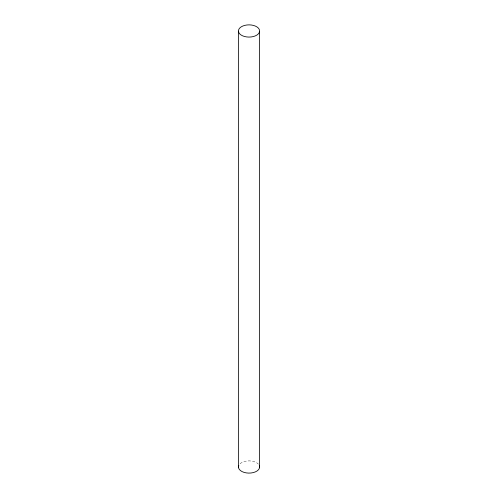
<?xml version="1.0" encoding="UTF-8"?>
<svg xmlns="http://www.w3.org/2000/svg" width="498" height="498" viewBox="0 0 498 498"><rect width="100%" height="100%" fill="white"/><g stroke="black" fill="none" stroke-linecap="round" stroke-linejoin="round"><path stroke-width="0.37" stroke-dasharray="2.49 1.87" d="M240.067 463.744A10.583 6.107 0 0 1 258.387 464.142"/><path stroke-width="0.75" d="M259.545 31.654A10.583 6.107 0 0 1 242.744 35.887A10.583 6.107 0 0 1 244.798 25.373A10.583 6.107 0 0 1 259.545 31.654L259.545 467.678M238.455 31.2L238.455 467.224M259.427 465.86A10.583 6.107 0 0 1 248.633 473.1A10.583 6.107 0 0 1 238.81 465.412"/></g></svg>
